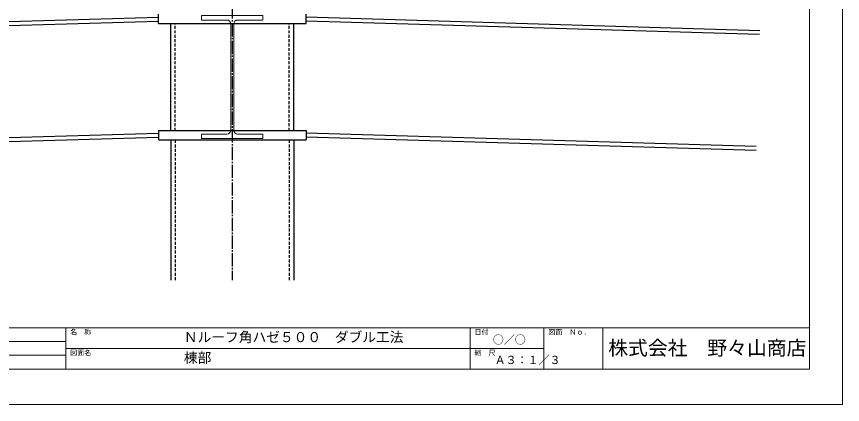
# Model space of a CAD drawing. Units: millimetres, scale not verified. Extents: x -1263 to 1258, y -891 to 1034.
# Drawn here: x -421 to 1258, y -891 to -102 of the extents above; entities that cross this region are included whole.
import ezdxf
from ezdxf.enums import TextEntityAlignment as Align

# ---------------------------------------------------------------- set-up
doc = ezdxf.new("R2010")
doc.units = ezdxf.units.MM
doc.header["$LTSCALE"] = 3
doc.linetypes.add('CHAIN2', pattern=[12, 9, -1, 1, -1])
doc.linetypes.add('DASHED2', pattern=[3, 2, -1])
for name, color, linetype, lineweight in [('0-0_補助1', 4, 'Continuous', 5), ('0-4_寸法線1', 5, 'Continuous', 25), ('4-2_H鋼1', 2, 'Continuous', 18), ('4-3_H鋼2', 12, 'Continuous', 25), ('5-B_枠2', 4, 'Continuous', 5)]:
    doc.layers.add(name, color=color, linetype=linetype, lineweight=lineweight)
doc.styles.add('Arial', font='')
doc.styles.get('Arial').set_extended_font_data('Arial')

msp = doc.modelspace()

# ---------------------------------------------------------------- linework, layer by layer
at = {"layer": '0-0_補助1'}
for p, q in [((1191.647, -819), (1191.647, 819)), ((-1194.647, -735), (1191.647, -735)), ((-320.3, -735), (-320.3, -819)), ((501.647, -735), (501.647, -819)), ((651.647, -735), (651.647, -819)), ((771.647, -735), (771.647, -819)), ((-1194.647, -763), (-320.3, -763)), ((-320.3, -777), (651.647, -777)), ((-1194.647, -791), (-320.3, -791)), ((-1194.647, -819), (1191.647, -819)), ((1191.647, -819), (-1194.647, -819))]:
    msp.add_line(p, q, dxfattribs=at)
at = {"layer": '0-4_寸法線1', "linetype": 'CHAIN2'}
msp.add_line((17.938, 676.722), (17.938, -638.289), dxfattribs=at)
at = {"layer": '4-2_H鋼1'}
for p, q in [((14.938, -117.067), (14.938, -333.067)), ((20.938, -333.067), (20.938, -117.067))]:
    msp.add_line(p, q, dxfattribs=at)
for points in [[(28.938, -109.067), (80.438, -109.067), (80.438, -100.067), (-44.562, -100.067), (-44.562, -109.067), (6.938, -109.067)], [(-44.562, -350.067), (80.438, -350.067), (80.438, -341.067), (28.938, -341.067)], [(6.938, -341.067), (-44.562, -341.067), (-44.562, -350.067)]]:
    msp.add_lwpolyline(points, dxfattribs=at)
for centre, start, end in [((6.938, -117.067), 0, 90), ((28.938, -117.067), 90, 180), ((6.938, -333.067), 270, 0), ((28.938, -333.067), 180, 270)]:
    msp.add_arc(centre, 8, start, end, dxfattribs=at)
at = {"layer": '4-3_H鋼2'}
for p, q in [((-132.062, -116.067), (-132.062, -97.067)), ((167.938, -116.067), (167.938, -97.067)), ((-1054.416, -130.76), (-132.062, -103.09)), ((-1054.176, -138.757), (-132.062, -111.093)), ((-132.062, -116.067), (167.938, -116.067)), ((-107.062, -334.067), (-107.062, -116.067)), ((142.938, -334.067), (142.938, -116.067)), ((1090.291, -130.76), (167.938, -103.09)), ((1090.051, -138.757), (167.938, -111.093)), ((-132.062, -334.067), (167.938, -334.067)), ((-132.062, -334.067), (-132.062, -353.067)), ((167.938, -334.067), (167.938, -353.067)), ((-1047.339, -366.654), (-132.062, -339.196)), ((-1047.099, -374.651), (-132.062, -347.199)), ((1083.214, -366.654), (167.938, -339.196)), ((1082.975, -374.651), (167.938, -347.199)), ((-132.062, -353.067), (167.938, -353.067)), ((-107.062, -353.067), (-107.062, -638.289)), ((142.938, -353.067), (142.938, -638.289))]:
    msp.add_line(p, q, dxfattribs=at)
at = {"layer": '4-3_H鋼2', "linetype": 'DASHED2'}
for p, q in [((-98.062, -334.067), (-98.062, -116.067)), ((133.938, -334.067), (133.938, -116.067)), ((-98.062, -353.067), (-98.062, -638.289)), ((133.938, -353.067), (133.938, -638.289))]:
    msp.add_line(p, q, dxfattribs=at)
at = {"layer": '5-B_枠2'}
msp.add_lwpolyline([(-1261.5, 891), (1258.5, 891), (1258.5, -891), (-1261.5, -891)], close=True, dxfattribs=at)

# ---------------------------------------------------------------- texts
at = {"layer": '0-0_補助1', "style": 'Arial'}
for s, height, p in [('名\u3000称', 10.23, (-311.626, -751.913)), ('日付', 10.23, (510.321, -751.913)), ('図面\u3000Ｎｏ．', 10.23, (660.321, -751.913)), ('Ｎルーフ角ハゼ５００\u3000ダブル工法', 20.45, (-80.326, -770.295)), ('○／○', 16.36, (547.769, -772.439)), ('株式会社\u3000野々山商店', 29.55, (782.181, -799.551)), ('図面名', 10.23, (-311.626, -793.913)), ('棟部', 20.45, (-80.326, -812.295)), ('縮\u3000尺', 10.23, (510.321, -793.913)), ('Ａ３：１／３', 16.36, (551.481, -813.7))]:
    msp.add_text(s, height=height, dxfattribs=at).set_placement(p, align=Align.BOTTOM_LEFT)

doc.saveas('drawing.dxf')
